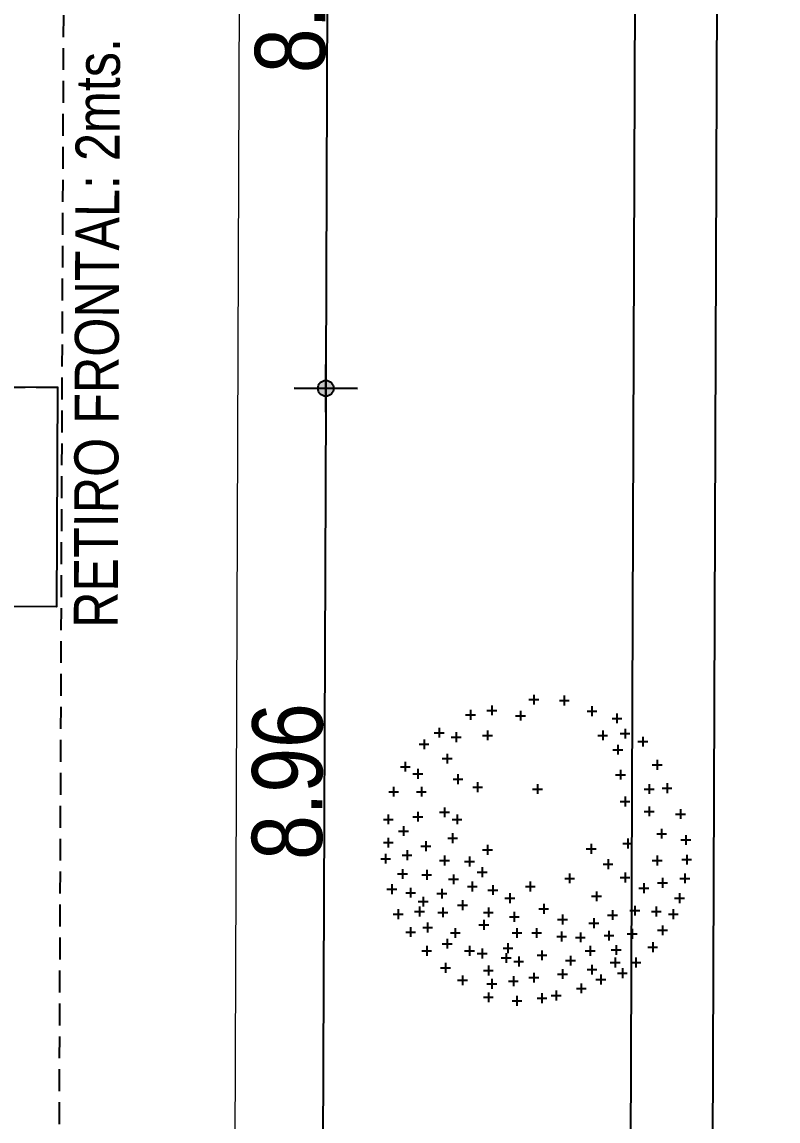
# Model space of a CAD drawing. Header units: inches. Extents: x 203 to 1065, y -1127 to 921.
# Drawn here: x 805.12 to 813.72, y 701.68 to 714.19 of the extents above; entities that cross this region are included whole.
import ezdxf

# ---------------------------------------------------------------- set-up
doc = ezdxf.new("R2010")
doc.units = ezdxf.units.IN
doc.header["$MEASUREMENT"] = 0
doc.header["$PDMODE"] = 35
doc.linetypes.add('DASHED2', pattern=[0.375, 0.25, -0.125])
for name, color, linetype in [('calle', 3, 'Continuous'), ('COTAS', 7, 'Continuous'), ('Estacionamiento', 8, 'Continuous'), ('P-035', 3, 'Continuous'), ('Vegetación', 102, 'Continuous')]:
    doc.layers.add(name, color=color, linetype=linetype)
doc.layers.add('Limite terrenos', color=2, linetype='DASHED2', transparency=0.4)
doc.styles.add('TECHNICLITE', font='techl___.ttf')
doc.dimstyles.new('1-100', dxfattribs={"dimscale": 0, "dimtxt": 0.09, "dimasz": 0.03, "dimexe": 0.12, "dimexo": 0.2, "dimgap": 0.005, "dimtad": 3, "dimzin": 0, "dimdsep": 46, "dimtxsty": 'TECHNICLITE', "dimblk1": 'COTA', "dimblk2": 'COTA', "dimsah": 1, "dimcen": 2.5, "dimse1": 1, "dimse2": 1, "dimclrd": 7, "dimclre": 7, "dimclrt": 7, "dimadec": 0, "dimazin": 0, "dimtfac": 1, "dimtdec": 6, "dimtmove": 2, "dimatfit": 3, "dimldrblk": 'COTA', "dimfxl": 1, "dimtolj": 1, "dimtzin": 0, "dimarcsym": 0})

# ---------------------------------------------------------------- blocks, each defined once
blk = doc.blocks.new('RB13')
for p, q in [((0.00127, 0.49667), (0.00127, 0.4655)), ((-0.09496, 0.49383), (-0.09496, 0.46267)), ((0.01685, 0.48108), (-0.01432, 0.48108)), ((-0.07937, 0.47825), (-0.11054, 0.47825)), ((-0.18269, 0.45983), (-0.18269, 0.42867)), ((0.13428, 0.46267), (0.13428, 0.4315)), ((0.14987, 0.44708), (0.1187, 0.44708)), ((0.2022, 0.4485), (0.2022, 0.41733)), ((-0.16711, 0.44425), (-0.19827, 0.44425)), ((0.04372, 0.44567), (0.04372, 0.4145)), ((-0.26193, 0.43717), (-0.26193, 0.406)), ((0.21779, 0.43292), (0.18662, 0.43292)), ((0.0593, 0.43008), (0.02814, 0.43008)), ((-0.24635, 0.42158), (-0.27752, 0.42158)), ((0.30126, 0.39183), (0.30126, 0.36066)), ((-0.2874, 0.389), (-0.2874, 0.35783)), ((-0.21665, 0.38333), (-0.21665, 0.35216)), ((0.14843, 0.38333), (0.14843, 0.35216)), ((0.24749, 0.37767), (0.24749, 0.3465)), ((0.31684, 0.37625), (0.28567, 0.37625)), ((-0.27182, 0.37342), (-0.30299, 0.37342)), ((-0.20107, 0.36775), (-0.23223, 0.36775)), ((0.16402, 0.36775), (0.13285, 0.36775)), ((-0.34401, 0.3635), (-0.34401, 0.33233)), ((0.26307, 0.36208), (0.2319, 0.36208)), ((0.34937, 0.355), (0.34937, 0.32383)), ((-0.32842, 0.34791), (-0.35959, 0.34791)), ((-0.26476, 0.338), (-0.26476, 0.30683)), ((0.36495, 0.33941), (0.33379, 0.33941)), ((-0.24918, 0.32241), (-0.28035, 0.32241)), ((0.27579, 0.30966), (0.27579, 0.2785)), ((0.29137, 0.29408), (0.2602, 0.29408)), ((-0.38929, 0.28983), (-0.38929, 0.25866)), ((0.4088, 0.28416), (0.4088, 0.253)), ((-0.3737, 0.27425), (-0.40487, 0.27425)), ((0.42439, 0.26858), (0.39322, 0.26858)), ((0.36918, 0.2615), (0.36918, 0.23033)), ((-0.27325, 0.25866), (-0.27325, 0.22749)), ((0.24183, 0.2445), (0.24183, 0.21333)), ((0.38476, 0.24591), (0.3536, 0.24591)), ((-0.25767, 0.24308), (-0.28884, 0.24308)), ((0.25741, 0.22891), (0.22624, 0.22891)), ((-0.42042, 0.21616), (-0.42042, 0.18499)), ((0.17956, 0.21899), (0.17956, 0.18783)), ((-0.36382, 0.21333), (-0.36382, 0.18216)), ((-0.01005, 0.21333), (-0.01005, 0.18216)), ((0.19515, 0.20341), (0.16398, 0.20341)), ((0.35786, 0.20483), (0.35786, 0.17366)), ((0.44559, 0.20483), (0.44559, 0.17366)), ((-0.40483, 0.20058), (-0.436, 0.20058)), ((-0.34823, 0.19774), (-0.3794, 0.19774)), ((0.00553, 0.19774), (-0.02564, 0.19774)), ((0.37344, 0.18924), (0.34228, 0.18924)), ((0.46118, 0.18924), (0.43001, 0.18924)), ((-0.2874, 0.17366), (-0.2874, 0.14249)), ((-0.27182, 0.15808), (-0.30299, 0.15808)), ((-0.36382, 0.14249), (-0.36382, 0.11133)), ((0.28428, 0.13966), (0.28428, 0.10849)), ((-0.46287, 0.13399), (-0.46287, 0.10282)), ((-0.34823, 0.12691), (-0.3794, 0.12691)), ((0.36918, 0.12549), (0.36918, 0.09432)), ((0.29986, 0.12408), (0.26869, 0.12408)), ((-0.44729, 0.11841), (-0.47845, 0.11841)), ((0.24466, 0.11699), (0.24466, 0.08582)), ((0.46257, 0.11699), (0.46257, 0.08582)), ((0.38476, 0.10991), (0.3536, 0.10991)), ((0.26024, 0.10141), (0.22907, 0.10141)), ((0.47816, 0.10141), (0.44699, 0.10141)), ((0.41446, 0.08016), (0.41446, 0.04899)), ((-0.40344, 0.07166), (-0.40344, 0.04049)), ((0.43005, 0.06457), (0.39888, 0.06457)), ((-0.38785, 0.05607), (-0.41902, 0.05607)), ((0.25881, 0.05749), (0.25881, 0.02632)), ((-0.47985, 0.05182), (-0.47985, 0.02066)), ((0.27439, 0.04191), (0.24322, 0.04191)), ((0.46257, 0.04332), (0.46257, 0.01216)), ((-0.29589, 0.04049), (-0.29589, 0.00932)), ((-0.46427, 0.03624), (-0.49543, 0.03624)), ((0.34371, 0.03199), (0.34371, 0.00082)), ((-0.28031, 0.02491), (-0.31148, 0.02491)), ((0.47816, 0.02774), (0.44699, 0.02774)), ((-0.17986, 0.02349), (-0.17986, -0.00768)), ((0.14843, 0.02066), (0.14843, -0.01051)), ((0.35929, 0.01641), (0.32813, 0.01641)), ((-0.16428, 0.00791), (-0.19544, 0.00791)), ((0.16402, 0.00507), (0.13285, 0.00507)), ((0.40314, 0.00366), (0.40314, -0.02751)), ((0.47106, -0.00768), (0.47106, -0.03885)), ((-0.48268, -0.01051), (-0.48268, -0.04168)), ((-0.38929, -0.01334), (-0.38929, -0.04451)), ((0.28428, -0.01334), (0.28428, -0.04451)), ((0.41873, -0.01193), (0.38756, -0.01193)), ((0.20503, -0.01618), (0.20503, -0.04735)), ((0.48665, -0.02326), (0.45548, -0.02326)), ((-0.4671, -0.02609), (-0.49826, -0.02609)), ((-0.23363, -0.02468), (-0.23363, -0.05585)), ((-0.3737, -0.02893), (-0.40487, -0.02893)), ((0.29986, -0.02893), (0.26869, -0.02893)), ((0.22062, -0.03176), (0.18945, -0.03176)), ((-0.21805, -0.04026), (-0.24922, -0.04026)), ((0.16541, -0.05018), (0.16541, -0.08135)), ((0.34088, -0.05868), (0.34088, -0.08985)), ((0.41729, -0.05585), (0.41729, -0.08701)), ((0.181, -0.06576), (0.14983, -0.06576)), ((-0.2874, -0.06718), (-0.2874, -0.09835)), ((-0.47702, -0.07001), (-0.47702, -0.10118)), ((-0.11194, -0.07001), (-0.11194, -0.10118)), ((0.25598, -0.07285), (0.25598, -0.10401)), ((0.43288, -0.07143), (0.40171, -0.07143)), ((0.35646, -0.07426), (0.3253, -0.07426)), ((-0.27182, -0.08276), (-0.30299, -0.08276)), ((-0.46144, -0.0856), (-0.4926, -0.0856)), ((-0.40627, -0.08418), (-0.40627, -0.11535)), ((-0.09635, -0.0856), (-0.12752, -0.0856)), ((0.27156, -0.08843), (0.24039, -0.08843)), ((0.01259, -0.09551), (0.01259, -0.12668)), ((0.19654, -0.09551), (0.19654, -0.12668)), ((-0.39068, -0.09976), (-0.42185, -0.09976)), ((-0.34684, -0.10118), (-0.34684, -0.13235)), ((0.45125, -0.10401), (0.45125, -0.13518)), ((0.13145, -0.10685), (0.13145, -0.13801)), ((0.02817, -0.1111), (-0.003, -0.1111)), ((0.21213, -0.1111), (0.18096, -0.1111)), ((-0.33125, -0.11676), (-0.36242, -0.11676)), ((0.29277, -0.11818), (0.29277, -0.14935)), ((0.39182, -0.11535), (0.39182, -0.14651)), ((0.46684, -0.1196), (0.43567, -0.1196)), ((0.14704, -0.12243), (0.11587, -0.12243)), ((-0.19684, -0.12668), (-0.19684, -0.15785)), ((-0.46004, -0.13235), (-0.46004, -0.16352)), ((0.07768, -0.13235), (0.07768, -0.16352)), ((0.40741, -0.13093), (0.37624, -0.13093)), ((0.30835, -0.13376), (0.27718, -0.13376)), ((-0.18126, -0.14226), (-0.21242, -0.14226)), ((0.3522, -0.14368), (0.3522, -0.17485)), ((-0.44446, -0.14793), (-0.47562, -0.14793)), ((0.09326, -0.14793), (0.0621, -0.14793)), ((0.22768, -0.15501), (0.22768, -0.18618)), ((0.36778, -0.15926), (0.33662, -0.15926)), ((-0.02986, -0.16635), (-0.02986, -0.19752)), ((0.24326, -0.1706), (0.21209, -0.1706)), ((-0.31853, -0.17202), (-0.31853, -0.20318)), ((-0.38646, -0.17485), (-0.38646, -0.20602)), ((0.36352, -0.17485), (0.36352, -0.20602)), ((0.1456, -0.17768), (0.1456, -0.20885)), ((0.28994, -0.17768), (0.28994, -0.20885)), ((-0.44023, -0.18335), (-0.44023, -0.21452)), ((-0.01428, -0.18193), (-0.04545, -0.18193)), ((0.43144, -0.18335), (0.43144, -0.21452)), ((-0.30295, -0.1876), (-0.33412, -0.1876)), ((-0.24778, -0.18618), (-0.24778, -0.21735)), ((-0.37087, -0.19043), (-0.40204, -0.19043)), ((0.3791, -0.19043), (0.34794, -0.19043)), ((0.06353, -0.19185), (0.06353, -0.22302)), ((0.16119, -0.19327), (0.13002, -0.19327)), ((0.30552, -0.19327), (0.27435, -0.19327)), ((-0.42465, -0.19893), (-0.45581, -0.19893)), ((-0.2322, -0.20177), (-0.26337, -0.20177)), ((-0.0893, -0.20035), (-0.0893, -0.23152)), ((0.44703, -0.19893), (0.41586, -0.19893)), ((0.07911, -0.20743), (0.04795, -0.20743)), ((-0.18835, -0.21168), (-0.18835, -0.24285)), ((-0.07371, -0.21593), (-0.10488, -0.21593)), ((0.15975, -0.21735), (0.15975, -0.24852)), ((0.33805, -0.22585), (0.33805, -0.25702)), ((-0.17277, -0.22727), (-0.20393, -0.22727)), ((0.17534, -0.23293), (0.14417, -0.23293)), ((-0.40627, -0.23435), (-0.40627, -0.26552)), ((0.39182, -0.24002), (0.39182, -0.27118)), ((-0.00722, -0.24285), (-0.00722, -0.27402)), ((0.05504, -0.24285), (0.05504, -0.27402)), ((0.25032, -0.24285), (0.25032, -0.27402)), ((0.35363, -0.24143), (0.32247, -0.24143)), ((-0.31004, -0.24568), (-0.31004, -0.27685)), ((-0.39068, -0.24993), (-0.42185, -0.24993)), ((-0.23646, -0.25135), (-0.23646, -0.28252)), ((-0.08647, -0.25418), (-0.08647, -0.28535)), ((-0.1459, -0.25702), (-0.1459, -0.28818)), ((0.40741, -0.2556), (0.37624, -0.2556)), ((0.00836, -0.25843), (-0.02281, -0.25843)), ((0.07062, -0.25843), (0.03946, -0.25843)), ((0.2659, -0.25843), (0.23473, -0.25843)), ((-0.29446, -0.26127), (-0.32563, -0.26127)), ((-0.22088, -0.26693), (-0.25205, -0.26693)), ((-0.07088, -0.26977), (-0.10205, -0.26977)), ((-0.13031, -0.2726), (-0.16148, -0.2726)), ((0.27579, -0.27685), (0.27579, -0.30802)), ((-0.37514, -0.28818), (-0.37514, -0.31935)), ((0.08334, -0.29102), (0.08334, -0.32219)), ((0.29137, -0.29243), (0.2602, -0.29243)), ((-0.2591, -0.29669), (-0.2591, -0.32785)), ((-0.17703, -0.29952), (-0.17703, -0.33069)), ((0.20503, -0.29952), (0.20503, -0.33069)), ((0.34088, -0.29952), (0.34088, -0.33069)), ((-0.35955, -0.30377), (-0.39072, -0.30377)), ((0.09892, -0.3066), (0.06776, -0.3066)), ((0.16541, -0.30802), (0.16541, -0.33919)), ((-0.24352, -0.31227), (-0.27469, -0.31227)), ((-0.16145, -0.3151), (-0.19261, -0.3151)), ((-0.0242, -0.31369), (-0.0242, -0.34485)), ((0.22062, -0.3151), (0.18945, -0.3151)), ((0.35646, -0.3151), (0.3253, -0.3151)), ((0.089, -0.32219), (0.089, -0.35335)), ((0.181, -0.3236), (0.14983, -0.3236)), ((-0.11477, -0.33069), (-0.11477, -0.36185)), ((-0.00862, -0.32927), (-0.03979, -0.32927)), ((0.04938, -0.33352), (0.04938, -0.36469)), ((-0.32136, -0.33635), (-0.32136, -0.36752)), ((-0.25627, -0.33635), (-0.25627, -0.36752)), ((0.10458, -0.33777), (0.07342, -0.33777)), ((-0.09918, -0.34627), (-0.13035, -0.34627)), ((0.06496, -0.3491), (0.0338, -0.3491)), ((-0.30578, -0.35194), (-0.33695, -0.35194)), ((-0.24069, -0.35194), (-0.27186, -0.35194)), ((0.28145, -0.35335), (0.28145, -0.38452)), ((-0.18269, -0.35902), (-0.18269, -0.39019)), ((0.1456, -0.36185), (0.1456, -0.39302)), ((0.29703, -0.36894), (0.26586, -0.36894)), ((-0.27891, -0.37035), (-0.27891, -0.40152)), ((-0.16711, -0.3746), (-0.19827, -0.3746)), ((-0.0893, -0.37319), (-0.0893, -0.40435)), ((0.16119, -0.37744), (0.13002, -0.37744)), ((-0.26333, -0.38594), (-0.2945, -0.38594)), ((0.00127, -0.38452), (0.00127, -0.41569)), ((-0.07371, -0.38877), (-0.10488, -0.38877)), ((-0.21099, -0.39019), (-0.21099, -0.42135)), ((0.22768, -0.39302), (0.22768, -0.42419)), ((0.06636, -0.39585), (0.06636, -0.42702)), ((0.01685, -0.4001), (-0.01432, -0.4001)), ((-0.19541, -0.40577), (-0.22657, -0.40577)), ((0.13428, -0.40435), (0.13428, -0.43552)), ((0.24326, -0.4086), (0.21209, -0.4086)), ((0.08194, -0.41144), (0.05078, -0.41144)), ((-0.14873, -0.41852), (-0.14873, -0.44969)), ((0.14987, -0.41994), (0.1187, -0.41994)), ((-0.13314, -0.43411), (-0.16431, -0.43411)), ((-0.06949, -0.44119), (-0.06949, -0.47236)), ((0.1456, -0.44686), (0.1456, -0.47802)), ((-0.0242, -0.44969), (-0.0242, -0.48086)), ((-0.0539, -0.45677), (-0.08507, -0.45677)), ((0.05504, -0.45819), (0.05504, -0.48936)), ((0.16119, -0.46244), (0.13002, -0.46244)), ((-0.00862, -0.46527), (-0.03979, -0.46527)), ((0.07062, -0.47377), (0.03946, -0.47377))]:
    blk.add_line(p, q)
blk = doc.blocks.new('52312494')
at = {"xscale": 10, "zscale": 10}
blk.add_blockref('RB13', (0.0764, -0.0469), dxfattribs=at)
blk = doc.blocks.new('ARBOL39')
at = {"xscale": 0.15, "yscale": 1.5, "zscale": 0.15}
blk.add_blockref('52312494', (0, 0), dxfattribs=at)
blk = doc.blocks.new('COTA')
h = blk.add_hatch(color=256)
edge = h.paths.add_edge_path()
edge.add_arc((0, 0), 0.5, 0, 360)
for p, q in [((0, 2), (0, -2)), ((-1.5, 0), (1.5, 0))]:
    blk.add_line(p, q)
blk.add_circle((0, 0), 0.5)
blk = doc.blocks.new('*D96')
at = {"layer": 'COTAS', "color": 7, "lineweight": -2, "transparency": 16777216}
blk.add_line((808.607, 718.8), (808.574, 710.205), dxfattribs=at)
at = {"layer": 'Defpoints', "color": 0, "transparency": 16777216}
for p in [(805.61, 718.992), (805.575, 710.037), (808.573, 710.025)]:
    blk.add_point(p, dxfattribs=at)
at = {"layer": 'COTAS', "color": 7, "lineweight": -2, "transparency": 16777216, "xscale": 0.18, "yscale": 0.18, "zscale": 0.18}
for p, rotation in [((808.607, 718.98), 89.77979540845286), ((808.573, 710.025), 269.7797954084529)]:
    blk.add_blockref('COTA', p, dxfattribs=dict(at, rotation=rotation))
at = {"layer": 'COTAS', "color": 7, "transparency": 16777216, "insert": (808.175, 714.504), "char_height": 0.8, "attachment_point": 5, "rotation": 89.7798, "style": 'TECHNICLITE'}
blk.add_mtext('\\A1;8.96', dxfattribs=at)
blk = doc.blocks.new('*D97')
at = {"layer": 'COTAS', "color": 7, "lineweight": -2, "transparency": 16777216}
blk.add_line((808.572, 709.845), (808.539, 701.25), dxfattribs=at)
at = {"layer": 'Defpoints', "color": 0, "transparency": 16777216}
for p in [(805.575, 710.037), (805.541, 701.082), (808.539, 701.07)]:
    blk.add_point(p, dxfattribs=at)
at = {"layer": 'COTAS', "color": 7, "lineweight": -2, "transparency": 16777216, "xscale": 0.18, "yscale": 0.18, "zscale": 0.18}
for p, rotation in [((808.573, 710.025), 89.77979540843111), ((808.539, 701.07), 269.7797954084311)]:
    blk.add_blockref('COTA', p, dxfattribs=dict(at, rotation=rotation))
at = {"layer": 'COTAS', "color": 7, "transparency": 16777216, "insert": (808.14, 705.549), "char_height": 0.8, "attachment_point": 5, "rotation": 89.7798, "style": 'TECHNICLITE'}
blk.add_mtext('\\A1;8.96', dxfattribs=at)
blk = doc.blocks.new('*D118')
at = {"layer": 'COTAS', "color": 7, "lineweight": -2, "transparency": 16777216}
blk.add_line((812.712, 632.301), (813.357, 800.224), dxfattribs=at)
at = {"layer": 'Defpoints', "color": 0, "transparency": 16777216}
for p in [(807.203, 800.428), (813.358, 800.404), (806.556, 632.145)]:
    blk.add_point(p, dxfattribs=at)
at = {"layer": 'COTAS', "color": 7, "lineweight": -2, "transparency": 16777216, "xscale": 0.18, "yscale": 0.18, "zscale": 0.18}
for p, rotation in [((813.358, 800.404), 89.77979540843003), ((812.711, 632.121), 269.7797954084301)]:
    blk.add_blockref('COTA', p, dxfattribs=dict(at, rotation=rotation))
at = {"layer": 'COTAS', "color": 7, "transparency": 16777216, "insert": (812.62, 716.264), "char_height": 0.8, "attachment_point": 5, "rotation": 89.7798, "style": 'TECHNICLITE'}
blk.add_mtext('\\A1;168.28', dxfattribs=at)

msp = doc.modelspace()

# ---------------------------------------------------------------- linework, layer by layer
at = {"layer": 'calle', "color": 4}
msp.add_line((811.795, 637.124), (812.396, 793.552), dxfattribs=at)
at = {"layer": 'Estacionamiento'}
msp.add_lwpolyline([(805.521, 710.037), (805.511, 707.537), (800.511, 707.556), (800.521, 710.056)], close=True, dxfattribs=at)
at = {"layer": 'Limite terrenos'}
for p, q in [((805.295, 637.149), (805.892, 792.547)), ((778.28, 710.142), (805.575, 710.037))]:
    msp.add_line(p, q, dxfattribs=at)
at = {"layer": 'P-035', "color": 3, "lineweight": 0}
msp.add_line((807.295, 637.142), (807.9, 794.539), dxfattribs=at)

# ---------------------------------------------------------------- block references
at = {"layer": 'Vegetación', "xscale": -2.39420562439072, "yscale": 2.39420562439072, "zscale": 2.39420562439072}
msp.add_blockref('ARBOL39', (810.973, 704.922), dxfattribs=at)

# ---------------------------------------------------------------- texts
at = {"layer": 'COTAS', "style": 'TECHNICLITE'}
msp.add_text('RETIRO FRONTAL: 2mts.', height=0.5, rotation=89.7798, dxfattribs=at).set_placement((806.206, 707.297))

# ---------------------------------------------------------------- dimensions: what is measured, and where the dimension line sits
at = {"layer": 'COTAS'}
for p1, p2, distance, picture, middle in [((806.556, 632.145), (807.203, 800.428), -6.155, '*D118', (812.62, 716.264)), ((805.61, 718.992), (805.575, 710.037), 2.998, '*D96', (808.175, 714.504)), ((805.575, 710.037), (805.541, 701.082), 2.998, '*D97', (808.14, 705.549))]:
    dim = msp.add_aligned_dim(p1=p1, p2=p2, distance=distance, dimstyle='1-100', override={"dimscale": 1, "dimtxt": 0.8, "dimasz": 0.18}, dxfattribs=at)
    dim.commit()
    dim.dimension.update_dxf_attribs({"geometry": picture, "text_midpoint": middle})

doc.saveas('drawing.dxf')
